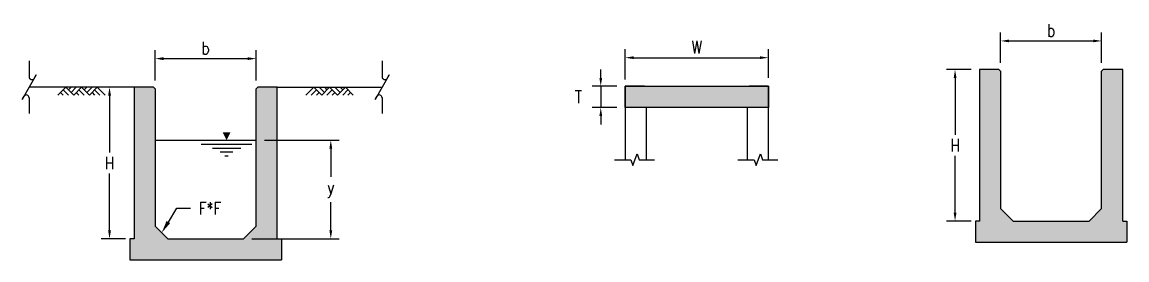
# Model space of a CAD drawing. Header units: millimetres. Extents: x -1400 to 56493, y 8839 to 61291.
# Drawn here: x 43371 to 56493, y 8839 to 11662 of the extents above; entities that cross this region are included whole.
import ezdxf
from ezdxf import colors
from ezdxf.entities.mleader import LeaderData, LeaderLine
from ezdxf.math import Vec2, Vec3

# ---------------------------------------------------------------- set-up
doc = ezdxf.new("R2010")
doc.units = ezdxf.units.MM
doc.header["$LTSCALE"] = 20
for name, color, linetype in [('CON', 7, 'Continuous'), ('CON-EX', 7, 'Continuous'), ('DIM', 7, 'Continuous'), ('HATCH', 253, 'Continuous')]:
    doc.layers.add(name, color=color, linetype=linetype)
doc.styles.add('YLIA', font='romans.shx', dxfattribs={"width": 0.8, "bigfont": 'lsp.shx'})
doc.dimstyles.new('DIM50m', dxfattribs={"dimscale": 50, "dimtxt": 3, "dimasz": 2, "dimexe": 2, "dimexo": 2, "dimgap": 1, "dimtad": 1, "dimtih": 1, "dimtoh": 1, "dimdec": 4, "dimlfac": 0.001, "dimdsep": 46, "dimtxsty": 'YLIA', "dimcen": 2, "dimdle": 2, "dimadec": 0, "dimazin": 0, "dimtfac": 1, "dimtdec": 4, "dimtmove": 2, "dimatfit": 3, "dimfxl": 0, "dimtolj": 1, "dimarcsym": 0})

# ---------------------------------------------------------------- blocks, each defined once
blk = doc.blocks.new('*D38')
at = {"layer": 'Defpoints', "color": 0, "transparency": 16777216}
for p in [(44701, 10889), (44410, 9089), (44701, 9089)]:
    blk.add_point(p, dxfattribs=at)
at = {"layer": 'DIM', "color": 0, "lineweight": -2, "transparency": 16777216}
for p, q in [((44601, 10889), (44310, 10889)), ((44410, 10789), (44410, 10114)), ((44410, 9189), (44410, 9864)), ((44601, 9089), (44310, 9089))]:
    blk.add_line(p, q, dxfattribs=at)
at = {"layer": 'DIM', "color": 0, "transparency": 16777216}
for points in [[(44393, 10789), (44427, 10789), (44410, 10889)], [(44393, 9189), (44427, 9189), (44410, 9089)]]:
    blk.add_solid(points, dxfattribs=at)
at = {"layer": 'DIM', "lineweight": 60, "transparency": 16777216, "insert": (44410, 9989), "char_height": 150, "attachment_point": 5, "style": 'YLIA'}
blk.add_mtext('\\A1;H', dxfattribs=at)
blk = doc.blocks.new('*D41')
at = {"layer": 'Defpoints', "color": 0, "transparency": 16777216}
for p in [(46151, 11228), (44951, 10869), (46151, 10869)]:
    blk.add_point(p, dxfattribs=at)
at = {"layer": 'DIM', "color": 0, "lineweight": -2, "transparency": 16777216}
for p, q in [((44951, 10969), (44951, 11328)), ((46151, 10969), (46151, 11328)), ((45051, 11228), (46051, 11228))]:
    blk.add_line(p, q, dxfattribs=at)
at = {"layer": 'DIM', "color": 0, "transparency": 16777216}
for points in [[(45051, 11245), (45051, 11211), (44951, 11228)], [(46051, 11245), (46051, 11211), (46151, 11228)]]:
    blk.add_solid(points, dxfattribs=at)
at = {"layer": 'DIM', "lineweight": 60, "transparency": 16777216, "insert": (45551, 11353), "char_height": 150, "attachment_point": 5, "style": 'YLIA'}
blk.add_mtext('\\A1;b', dxfattribs=at)
blk = doc.blocks.new('*D42')
at = {"layer": 'Defpoints', "color": 0, "transparency": 16777216}
for p in [(46151, 10260), (46001, 9089), (47038, 9089)]:
    blk.add_point(p, dxfattribs=at)
at = {"layer": 'DIM', "color": 0, "lineweight": -2, "transparency": 16777216}
for p, q in [((46251, 10260), (47138, 10260)), ((47038, 10160), (47038, 9824)), ((47038, 9189), (47038, 9524)), ((46101, 9089), (47138, 9089))]:
    blk.add_line(p, q, dxfattribs=at)
at = {"layer": 'DIM', "color": 0, "transparency": 16777216}
for points in [[(47021, 10160), (47055, 10160), (47038, 10260)], [(47021, 9189), (47055, 9189), (47038, 9089)]]:
    blk.add_solid(points, dxfattribs=at)
at = {"layer": 'DIM', "lineweight": 60, "transparency": 16777216, "insert": (47038, 9674), "char_height": 150, "attachment_point": 5, "style": 'YLIA'}
blk.add_mtext('\\A1;y', dxfattribs=at)
blk = doc.blocks.new('*D43')
at = {"layer": 'Defpoints', "color": 0, "transparency": 16777216}
for p in [(50535, 10900), (50244, 10647), (50535, 10647)]:
    blk.add_point(p, dxfattribs=at)
at = {"layer": 'DIM', "color": 0, "lineweight": -2, "transparency": 16777216}
for p, q in [((50244, 11000), (50244, 11100)), ((50435, 10900), (50144, 10900)), ((50244, 10900), (50244, 10647)), ((50435, 10647), (50144, 10647)), ((50244, 10547), (50244, 10447))]:
    blk.add_line(p, q, dxfattribs=at)
at = {"layer": 'DIM', "color": 0, "transparency": 16777216}
for points in [[(50228, 11000), (50261, 11000), (50244, 10900)], [(50228, 10547), (50261, 10547), (50244, 10647)]]:
    blk.add_solid(points, dxfattribs=at)
at = {"layer": 'DIM', "lineweight": 60, "transparency": 16777216, "insert": (49978, 10774), "char_height": 150, "attachment_point": 5, "style": 'YLIA'}
blk.add_mtext('\\A1;T', dxfattribs=at)
blk = doc.blocks.new('*D44')
at = {"layer": 'Defpoints', "color": 0, "transparency": 16777216}
for p in [(52235, 11239), (52235, 10900), (50535, 10880)]:
    blk.add_point(p, dxfattribs=at)
at = {"layer": 'DIM', "color": 0, "lineweight": -2, "transparency": 16777216}
for p, q in [((50535, 10980), (50535, 11339)), ((52235, 11000), (52235, 11339)), ((50635, 11239), (52135, 11239))]:
    blk.add_line(p, q, dxfattribs=at)
at = {"layer": 'DIM', "color": 0, "transparency": 16777216}
for points in [[(50635, 11256), (50635, 11223), (50535, 11239)], [(52135, 11256), (52135, 11223), (52235, 11239)]]:
    blk.add_solid(points, dxfattribs=at)
at = {"layer": 'DIM', "lineweight": 60, "transparency": 16777216, "insert": (51385, 11364), "char_height": 150, "width": 68.57, "attachment_point": 5, "style": 'YLIA'}
blk.add_mtext('\\A1;W', dxfattribs=at)
blk = doc.blocks.new('*D52')
at = {"layer": 'Defpoints', "color": 0, "transparency": 16777216}
for p in [(54743, 11099), (54452, 9299), (54743, 9299)]:
    blk.add_point(p, dxfattribs=at)
at = {"layer": 'DIM', "color": 0, "lineweight": -2, "transparency": 16777216}
for p, q in [((54643, 11099), (54352, 11099)), ((54452, 10999), (54452, 10324)), ((54452, 9399), (54452, 10074)), ((54643, 9299), (54352, 9299))]:
    blk.add_line(p, q, dxfattribs=at)
at = {"layer": 'DIM', "color": 0, "transparency": 16777216}
for points in [[(54436, 10999), (54469, 10999), (54452, 11099)], [(54436, 9399), (54469, 9399), (54452, 9299)]]:
    blk.add_solid(points, dxfattribs=at)
at = {"layer": 'DIM', "lineweight": 60, "transparency": 16777216, "insert": (54452, 10199), "char_height": 150, "attachment_point": 5, "style": 'YLIA'}
blk.add_mtext('\\A1;H', dxfattribs=at)
blk = doc.blocks.new('*D53')
at = {"layer": 'Defpoints', "color": 0, "transparency": 16777216}
for p in [(56193, 11438), (54993, 11079), (56193, 11079)]:
    blk.add_point(p, dxfattribs=at)
at = {"layer": 'DIM', "color": 0, "lineweight": -2, "transparency": 16777216}
for p, q in [((54993, 11179), (54993, 11538)), ((55093, 11438), (56093, 11438)), ((56193, 11179), (56193, 11538))]:
    blk.add_line(p, q, dxfattribs=at)
at = {"layer": 'DIM', "color": 0, "transparency": 16777216}
for points in [[(55093, 11455), (55093, 11422), (54993, 11438)], [(56093, 11455), (56093, 11422), (56193, 11438)]]:
    blk.add_solid(points, dxfattribs=at)
at = {"layer": 'DIM', "lineweight": 60, "transparency": 16777216, "insert": (55593, 11563), "char_height": 150, "attachment_point": 5, "style": 'YLIA'}
blk.add_mtext('\\A1;b', dxfattribs=at)

msp = doc.modelspace()

# ---------------------------------------------------------------- hatches: boundary and pattern name
at = {"layer": 'HATCH'}
h = msp.add_hatch(color=256, dxfattribs=at)
h.dxf.hatch_style = 1
h.set_gradient(color1=(99, 100, 102), name='CYLINDER')
h.paths.add_polyline_path([(56493.15032, 9298.70095), (56443.15032, 9298.70095), (56443.15032, 11098.70095), (56213.15032, 11098.70095), (56193.15032, 11078.70095), (56193.15032, 9448.70095), (56043.15032, 9298.70095), (55143.15032, 9298.70095), (54993.15032, 9448.70095), (54993.15032, 11078.70095), (54973.15032, 11098.70095), (54743.15032, 11098.70095), (54743.15032, 9298.70095), (54693.15032, 9298.70095), (54693.15032, 9048.70095), (56493.15032, 9048.70095)])
h = msp.add_hatch(color=256, dxfattribs=at)
h.dxf.hatch_style = 1
h.set_gradient(color1=(99, 100, 102), name='CYLINDER')
h.paths.add_polyline_path([(52235.0633, 10899.72955), (50535.0633, 10899.72955), (50535.0633, 10647.38908), (52235.0633, 10647.38908)])
h = msp.add_hatch(color=256, dxfattribs=at)
h.dxf.hatch_style = 1
h.set_gradient(color1=(99, 100, 102), name='CYLINDER')
h.paths.add_polyline_path([(46450.69172, 9088.50737), (46400.69172, 9088.50737), (46400.69172, 10888.50737), (46170.69172, 10888.50737), (46150.69172, 10868.50737), (46150.69172, 9238.50737), (46000.69172, 9088.50737), (45100.69172, 9088.50737), (44950.69172, 9238.50737), (44950.69172, 10868.50737), (44930.69172, 10888.50737), (44700.69172, 10888.50737), (44700.69172, 9088.50737), (44650.69172, 9088.50737), (44650.69172, 8838.50737), (46450.69172, 8838.50737)])
h = msp.add_hatch(color=4, dxfattribs=at)
h.dxf.hatch_style = 1
h.paths.add_polyline_path([(45799.70618, 10260.35002), (45846.56584, 10354.06934), (45752.84653, 10354.06934)])

# ---------------------------------------------------------------- linework, layer by layer
for p, q in [((45487.30848, 10260.35002), (46112.10389, 10260.35002)), ((45499.80438, 10213.49037), (46099.60798, 10213.49037)), ((45631.01142, 10166.63071), (45968.40095, 10166.63071)), ((45724.73073, 10119.77105), (45874.68163, 10119.77105)), ((45780.96232, 10072.9114), (45818.45005, 10072.9114))]:
    msp.add_line(p, q)
for points in [[(54973.15032, 11098.70095), (54993.15032, 11078.70095)], [(56213.15032, 11098.70095), (56193.15032, 11078.70095)], [(44930.69172, 10888.50737), (44950.69172, 10868.50737)], [(46170.69172, 10888.50737), (46150.69172, 10868.50737)]]:
    msp.add_lwpolyline(points)
at = {"layer": 'CON', "ltscale": 0.1}
for p, q in [((54973.15032, 11098.70095), (54743.15032, 11098.70095)), ((54743.15032, 11098.70095), (54743.15032, 9298.70095)), ((54993.15032, 11078.70095), (54993.15032, 9448.70095)), ((56193.15032, 9448.70095), (56193.15032, 11078.70095)), ((56443.15032, 11098.70095), (56213.15032, 11098.70095)), ((56443.15032, 9298.70095), (56443.15032, 11098.70095)), ((50765.0633, 10899.72955), (50535.0633, 10899.72955)), ((50535.0633, 10899.72955), (50535.0633, 10028.03229)), ((52235.0633, 10899.72955), (52005.0633, 10899.72955)), ((52235.0633, 10028.03229), (52235.0633, 10899.72955)), ((44930.69172, 10888.50737), (44700.69172, 10888.50737)), ((44700.69172, 10888.50737), (44700.69172, 9088.50737)), ((44950.69172, 10868.50737), (44950.69172, 9238.50737)), ((46150.69172, 9238.50737), (46150.69172, 10868.50737)), ((46400.69172, 10888.50737), (46170.69172, 10888.50737)), ((46400.69172, 9088.50737), (46400.69172, 10888.50737)), ((50785.0633, 10647.38908), (50785.0633, 10028.03229)), ((51985.0633, 10028.03229), (51985.0633, 10647.38908)), ((54993.15032, 9448.70095), (55143.15032, 9298.70095)), ((56193.15032, 9448.70095), (56043.15032, 9298.70095)), ((44950.69172, 9238.50737), (45100.69172, 9088.50737)), ((46150.69172, 9238.50737), (46000.69172, 9088.50737)), ((54743.15032, 9298.70095), (54693.15032, 9298.70095)), ((54693.15032, 9298.70095), (54693.15032, 9048.70095)), ((55143.15032, 9298.70095), (56043.15032, 9298.70095)), ((56443.15032, 9298.70095), (56493.15032, 9298.70095)), ((56493.15032, 9298.70095), (56493.15032, 9048.70095)), ((56493.15032, 9248.70095), (56493.15032, 9198.70095)), ((44700.69172, 9088.50737), (44650.69172, 9088.50737)), ((44650.69172, 9088.50737), (44650.69172, 8838.50737)), ((45100.69172, 9088.50737), (46000.69172, 9088.50737)), ((46400.69172, 9088.50737), (46450.69172, 9088.50737)), ((46450.69172, 9088.50737), (46450.69172, 8838.50737)), ((46450.69172, 9038.50737), (46450.69172, 8988.50737)), ((54693.15032, 9048.70095), (56493.15032, 9048.70095)), ((44650.69172, 8838.50737), (46450.69172, 8838.50737))]:
    msp.add_line(p, q, dxfattribs=at)
at = {"layer": 'CON-EX'}
for p, q in [((43454.57754, 11200.04271), (43454.57754, 11013.13237)), ((47646.80589, 11200.04271), (47646.80589, 11013.13237)), ((44700.69172, 10888.50737), (43454.57754, 10888.50737)), ((43454.57754, 10763.88237), (43454.57754, 10576.97204)), ((43890.7175, 10887.50737), (43797.25894, 10794.04881)), ((43828.41179, 10825.20166), (43859.56465, 10794.04881)), ((43859.56465, 10856.35452), (43921.87036, 10794.04881)), ((43890.7175, 10887.50737), (43984.17607, 10794.04881)), ((43953.02321, 10887.50737), (43921.87036, 10856.35452)), ((44015.32892, 10887.50737), (43953.02321, 10825.20166)), ((44077.63463, 10887.50737), (43984.17607, 10794.04881)), ((44015.32892, 10825.20166), (44046.48177, 10794.04881)), ((44046.48177, 10856.35452), (44108.78748, 10794.04881)), ((44077.63463, 10887.50737), (44171.09319, 10794.04881)), ((44139.94034, 10887.50737), (44108.78748, 10856.35452)), ((44202.24605, 10887.50737), (44139.94034, 10825.20166)), ((44264.55176, 10887.50737), (44171.09319, 10794.04881)), ((44202.24605, 10825.20166), (44233.3989, 10794.04881)), ((44233.3989, 10856.35452), (44295.70461, 10794.04881)), ((44264.55176, 10887.50737), (44358.01032, 10794.04881)), ((46400.69172, 10888.50737), (47646.80589, 10888.50737)), ((46836.83168, 10887.50737), (46743.37312, 10794.04881)), ((46867.98453, 10856.35452), (46805.67882, 10794.04881)), ((46836.83168, 10887.50737), (46930.29024, 10794.04881)), ((46899.13739, 10825.20166), (46867.98453, 10794.04881)), ((46899.13739, 10887.50737), (46961.4431, 10825.20166)), ((47023.74881, 10887.50737), (46930.29024, 10794.04881)), ((46961.4431, 10887.50737), (46992.59595, 10856.35452)), ((47054.90166, 10856.35452), (46992.59595, 10794.04881)), ((47023.74881, 10887.50737), (47117.20737, 10794.04881)), ((47086.05451, 10825.20166), (47054.90166, 10794.04881)), ((47086.05451, 10887.50737), (47148.36022, 10825.20166)), ((47210.66593, 10887.50737), (47117.20737, 10794.04881)), ((47148.36022, 10887.50737), (47179.51308, 10856.35452)), ((47241.81879, 10856.35452), (47179.51308, 10794.04881)), ((47210.66593, 10887.50737), (47304.12449, 10794.04881)), ((47272.97164, 10825.20166), (47241.81879, 10794.04881)), ((47646.80589, 10763.88237), (47646.80589, 10576.97204))]:
    msp.add_line(p, q, dxfattribs=at)
for points in [[(43514.29352, 10993.05442), (43537.66087, 11033.9032), (43371.49421, 10743.11154), (43394.79331, 10783.86997)], [(47706.52187, 10993.05442), (47729.88923, 11033.9032), (47563.72256, 10743.11154), (47587.02166, 10783.86997)], [(44950.69172, 10260.35002), (46150.69172, 10260.35002)]]:
    msp.add_lwpolyline(points, dxfattribs=at)
at = {"layer": 'CON-EX', "const_width": 0.9}
msp.add_lwpolyline([(45799.70618, 10260.35002), (45752.84653, 10354.06934), (45846.56584, 10354.06934), (45799.70618, 10260.35002)], dxfattribs=at)
at = {"layer": 'CON-EX'}
for centre, start, end in [((43487.81087, 11013.13237), 180.091252329, 322.83222783), ((47680.03923, 11013.13237), 180.091252329, 322.83222783), ((43421.34421, 10763.88237), 0, 143.027454399), ((47613.57256, 10763.88237), 0, 143.027454399)]:
    msp.add_arc(centre, 33.23333, start, end, dxfattribs=at)
at = {"layer": 'HATCH'}
msp.add_lwpolyline([(50535.0633, 10899.72955), (52235.0633, 10899.72955), (52235.0633, 10647.38908), (50535.0633, 10647.38908)], close=True, dxfattribs=at)
at = {"layer": 'HATCH', "linetype": 'Continuous'}
for points in [[(50407.24229, 10028.03229), (50600.74028, 10028.03229), (50625.74028, 9959.34536), (50675.74028, 10096.71923), (50700.74028, 10028.03229), (50883.01336, 10028.03229)], [(51871.14873, 10028.03229), (52064.64672, 10028.03229), (52089.64672, 9959.34536), (52139.64672, 10096.71923), (52164.64672, 10028.03229), (52346.9198, 10028.03229)]]:
    msp.add_lwpolyline(points, dxfattribs=at)

# ---------------------------------------------------------------- dimensions: what is measured, and where the dimension line sits
at = {"layer": 'DIM', "lineweight": 60}
for base, p1, p2, text, picture, middle in [((56193.15032, 11438.34062), (54993.15032, 11078.70095), (56193.15032, 11078.70095), 'b', '*D53', (55593.15032, 11563.34062)), ((46150.69172, 11228.14705), (44950.69172, 10868.50737), (46150.69172, 10868.50737), 'b', '*D41', (45550.69172, 11353.14705)), ((52235.0633, 11239.36922), (50535.0633, 10879.72955), (52235.0633, 10899.72955), 'W', '*D44', (51385.0633, 11364.36922))]:
    dim = msp.add_linear_dim(base=base, p1=p1, p2=p2, text=text, dimstyle='DIM50m', override={"dimclrt": 256}, dxfattribs=at)
    dim.commit()
    dim.dimension.update_dxf_attribs({"geometry": picture, "text_midpoint": middle})
dim = msp.add_linear_dim(base=(50244.40323, 10647.38908), p1=(50535.0633, 10899.72955), p2=(50535.0633, 10647.38908), angle=90, text='T', dimstyle='DIM50m', override={"dimclrt": 256}, dxfattribs=at)
dim.commit()
dim.dimension.update_dxf_attribs({"geometry": '*D43', "text_midpoint": (49977.56248, 10773.55931), "dimtype": 160})
for base, p1, p2, text, picture, middle in [((54452.49025, 9298.70095), (54743.15032, 11098.70095), (54743.15032, 9298.70095), 'H', '*D52', (54452.49025, 10198.70095)), ((44410.03165, 9088.50737), (44700.69172, 10888.50737), (44700.69172, 9088.50737), 'H', '*D38', (44410.03165, 9988.50737)), ((47038.0334, 9088.50737), (46150.69172, 10260.35002), (46000.69172, 9088.50737), 'y', '*D42', (47038.0334, 9674.4287))]:
    dim = msp.add_linear_dim(base=base, p1=p1, p2=p2, angle=90, text=text, dimstyle='DIM50m', override={"dimclrt": 256}, dxfattribs=at)
    dim.commit()
    dim.dimension.update_dxf_attribs({"geometry": picture, "text_midpoint": middle})

# ---------------------------------------------------------------- leaders
ml = msp.add_multileader_mtext('Standard')
ml.set_content('F*F', color=256, style='YLIA')
ml.set_leader_properties()
ml.build(insert=Vec2(0, 0))
ml.multileader.update_dxf_attribs({"arrow_head_size": 150, "scale": 50})
ctx = ml.context
ctx.base_point, ctx.scale, ctx.char_height, ctx.arrow_head_size, ctx.landing_gap_size, ctx.plane_origin = Vec3(45370.68106, 9450.83939), 50, 150, 150, 100, Vec3(45029.25405, 9159.94503)
notes = []
notes.append((ctx, [(0, (1, 1, 0), (45209.7584, 9450.83939), (1, 0), 160.92266, [(0, [(45029.25405, 9159.94503)], 0, [])])]))
ctx.mtext.insert, ctx.mtext.flow_direction = Vec3(45470.68106, 9525.83939), 5
for ctx, leaders in notes:
    for number, flags, end, landing, length, lines in leaders:
        leader = LeaderData()
        leader.index, (leader.has_last_leader_line, leader.has_dogleg_vector, leader.attachment_direction) = number, flags
        leader.last_leader_point, leader.dogleg_vector, leader.dogleg_length = Vec3(end), Vec3(landing), length
        for number, points, colour, breaks in lines:
            line = LeaderLine()
            line.index, line.vertices, line.color, line.breaks = number, Vec3.list(points), colors.encode_raw_color(colour), breaks
            leader.lines.append(line)
        ctx.leaders.append(leader)

doc.saveas('drawing.dxf')
